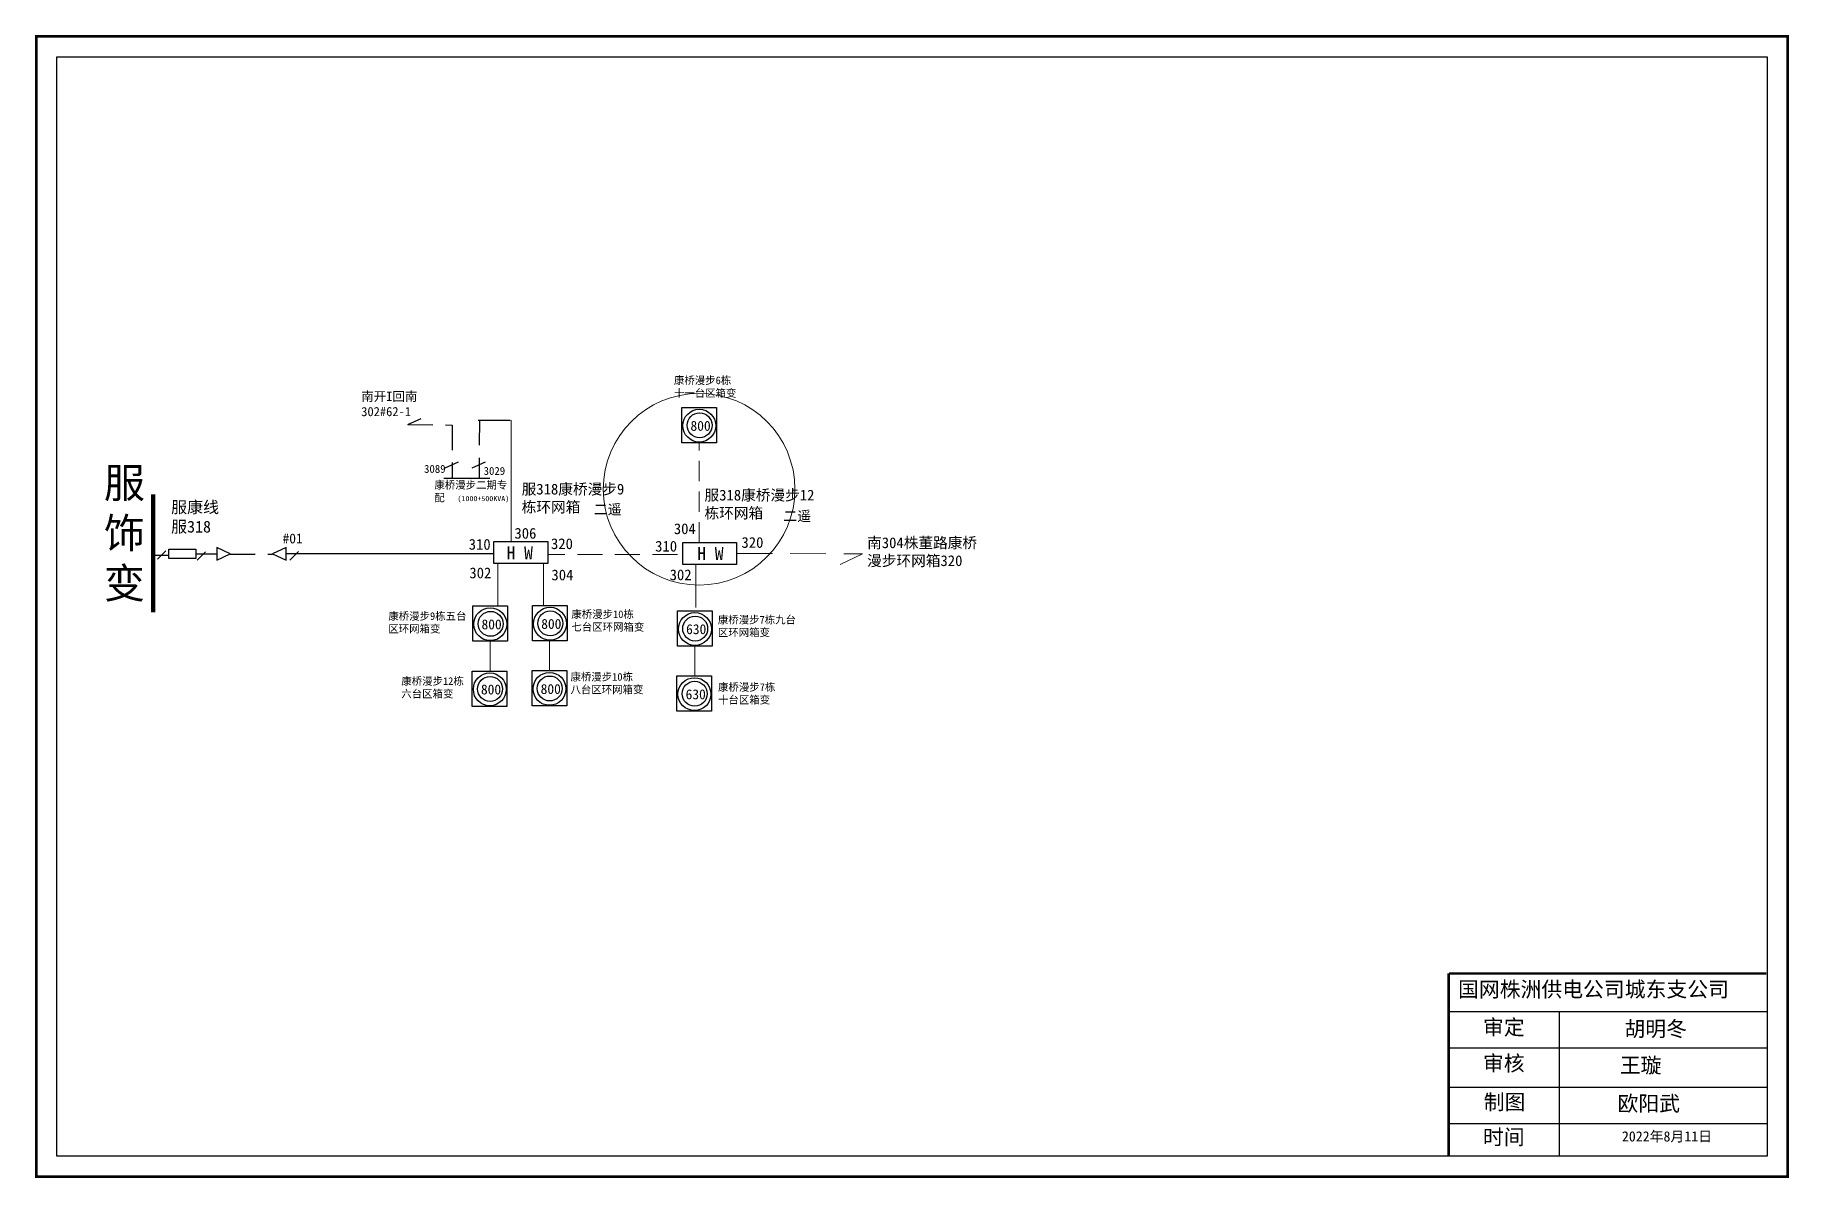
# Model space of a CAD drawing. Extents: x 0 to 344, y 0 to 224.
import ezdxf

# ---------------------------------------------------------------- set-up
doc = ezdxf.new("R2010")
doc.units = 0
doc.header["$LTSCALE"] = 0.774411
doc.linetypes.add('ACAD_ISO02W100', pattern=[15, 12, -3])
doc.linetypes.add('DASHED2', pattern=[9.525, 6.35, -3.175])
doc.layers.get('0').update_dxf_attribs({"linetype": 'CONTINUOUS'})
doc.styles.add('宋体_txtstyle_0.00_0_0', font='')
doc.styles.add('宋体_txtstyle_1.00_0_0', font='SIMSUN.TTC', dxfattribs={"height": 1})
doc.styles.add('宋体_txtstyle_1.50_0_0', font='SIMSUN.TTC', dxfattribs={"height": 1.5})
doc.styles.add('宋体_txtstyle_2.00_0_0', font='', dxfattribs={"height": 2})
doc.styles.add('宋体_txtstyle_2.11_0_0', font='SIMSUN.TTC', dxfattribs={"height": 2.112384})
doc.styles.add('宋体_txtstyle_2.30_0_0', font='', dxfattribs={"height": 2.3})
doc.styles.add('宋体_txtstyle_2.53_0_0', font='SIMSUN.TTC', dxfattribs={"height": 2.534861})
doc.styles.add('宋体_txtstyle_3.00_0_0', font='', dxfattribs={"height": 3})
doc.styles.get('宋体_txtstyle_0.00_0_0').set_extended_font_data('宋体')
doc.styles.get('宋体_txtstyle_2.00_0_0').set_extended_font_data('宋体')
doc.styles.get('宋体_txtstyle_2.30_0_0').set_extended_font_data('宋体')
doc.styles.get('宋体_txtstyle_3.00_0_0').set_extended_font_data('宋体')

msp = doc.modelspace()

# ---------------------------------------------------------------- linework, layer by layer
at = {"color": 0, "linetype": 'Continuous'}
for p, q in [((73.05, 147.62), (75.69, 148.8)), ((80.36, 139.12), (82.99, 140.28)), ((85.67, 139.1), (88.3, 140.27)), ((80.13, 137.07), (89.16, 137.07))]:
    msp.add_line(p, q, dxfattribs=at)
at = {"color": 7, "linetype": 'Continuous'}
for p, q in [((93.18, 148.38), (86.85, 148.38)), ((49.14, 122.28), (89.93, 122.29))]:
    msp.add_line(p, q, dxfattribs=at)
at = {"color": 0, "linetype": 'DASHED2'}
for p, q in [((87.12, 148.47), (87.05, 137.07)), ((73.05, 147.62), (81.74, 147.52)), ((81.74, 147.52), (81.74, 137.18))]:
    msp.add_line(p, q, dxfattribs=at)
at = {"color": 7, "linetype": 'Continuous', "lineweight": 0, "ltscale": 1.093969}
msp.add_line((93.37, 148.47), (93.37, 124.66), dxfattribs=at)
at = {"color": 7, "linetype": 'DASHED2', "lineweight": 0, "ltscale": 0.814463}
msp.add_line((130.27, 124.46), (130.27, 143.92), dxfattribs=at)
at = {"linetype": 'ACAD_ISO02W100'}
msp.add_line((26.05, 121.91), (23.44, 121.92), dxfattribs=at)
at = {"linetype": 'Continuous'}
for p, q in [((25.54, 122.83), (23.87, 121.16)), ((31.45, 122.2), (35.38, 122.2)), ((33.34, 122.63), (31.67, 120.96)), ((38.16, 122.22), (35.53, 123.47)), ((35.53, 123.35), (35.53, 120.96)), ((35.53, 120.96), (38.16, 122.22)), ((49.14, 123.47), (46.5, 122.22)), ((46.5, 122.22), (49.14, 120.96)), ((49.14, 121.09), (49.14, 123.47)), ((51.57, 122.67), (49.9, 121)), ((277.52, 32.3), (339.89, 32.3)), ((299.17, 32.29), (299.17, 3.96)), ((277.52, 25.19), (339.89, 25.19)), ((277.52, 17.44), (339.89, 17.44)), ((277.52, 10.34), (339.89, 10.34))]:
    msp.add_line(p, q, dxfattribs=at)
at = {"color": 7, "linetype": 'DASHED2'}
msp.add_line((38.16, 122.15), (46.45, 122.15), dxfattribs=at)
at = {"color": 7, "linetype": 'DASHED2', "lineweight": 0, "ltscale": 0.998439}
msp.add_line((126.01, 122.07), (100.59, 122.07), dxfattribs=at)
at = {"color": 7, "linetype": 'DASHED2', "lineweight": 0, "ltscale": 1.426667}
msp.add_line((137.63, 122.29), (162.36, 122.23), dxfattribs=at)
at = {"color": 7, "linetype": 'Continuous', "lineweight": 0, "ltscale": 1.426667}
msp.add_line((162.36, 122.23), (158, 120.1), dxfattribs=at)
at = {"color": 7, "linetype": 'Continuous', "lineweight": 0, "ltscale": 0.713689}
for p, q in [((90.75, 120.31), (90.75, 111.99)), ((99.73, 120.31), (99.73, 112.08)), ((129.61, 119.97), (129.61, 111.65))]:
    msp.add_line(p, q, dxfattribs=at)
at = {"color": 7, "linetype": 'Continuous', "lineweight": 0, "ltscale": 0.660823}
for p, q in [((89.23, 105.04), (89.23, 99.2)), ((100.87, 105.15), (100.87, 99.31)), ((129.42, 104.09), (129.42, 98.25))]:
    msp.add_line(p, q, dxfattribs=at)
at = {"linetype": 'Continuous', "const_width": 0.5}
msp.add_lwpolyline([(0.09, 223.86), (344.06, 223.86), (344.06, -0.11), (0.09, -0.11)], close=True, dxfattribs=at)
at = {"linetype": 'Continuous'}
for points in [[(4.13, 219.81), (340.02, 219.81), (340.02, 3.94), (4.13, 3.94)], [(89.97, 124.66), (100.53, 124.66), (100.53, 120.31), (89.97, 120.31)], [(127.07, 124.46), (137.63, 124.46), (137.63, 120.11), (127.07, 120.11)], [(26.14, 123.16), (31.42, 123.16), (31.42, 121.28), (26.14, 121.28)]]:
    msp.add_lwpolyline(points, close=True, dxfattribs=at)
at = {"color": 0, "linetype": 'Continuous'}
for points in [[(126.87, 150.98), (133.67, 150.98), (133.67, 144.03), (126.87, 144.03)], [(85.82, 111.99), (92.63, 111.99), (92.63, 105.04), (85.82, 105.04)], [(97.55, 112.08), (104.36, 112.08), (104.36, 105.13), (97.55, 105.13)], [(126.02, 111.04), (132.82, 111.04), (132.82, 104.09), (126.02, 104.09)], [(85.72, 99.2), (92.52, 99.2), (92.52, 92.25), (85.72, 92.25)], [(97.45, 99.29), (104.25, 99.29), (104.25, 92.34), (97.45, 92.34)], [(125.91, 98.25), (132.72, 98.25), (132.72, 91.3), (125.91, 91.3)]]:
    msp.add_lwpolyline(points, close=True, dxfattribs=at)
at = {"linetype": 'Continuous'}
for points, const_width in [([(23.03, 133.88), (23.03, 110.73)], 0.845), ([(277.48, 39.8), (277.48, 4.07)], 0.5), ([(277.52, 39.8), (339.89, 39.8)], 0.5)]:
    msp.add_lwpolyline(points, dxfattribs=dict(at, const_width=const_width))
at = {"color": 12, "linetype": 'Continuous', "lineweight": 0, "ltscale": 0.92385, "true_color": 0xc00000}
msp.add_circle((130.27, 134.91), 18.82, dxfattribs=at)
at = {"color": 7}
for centre in [(130.3, 147.39), (89.25, 108.4), (100.98, 108.49), (129.44, 107.45), (89.15, 95.61), (100.88, 95.7), (129.34, 94.66)]:
    msp.add_circle(centre, 3.23, dxfattribs=at)
at = {"color": 7, "linetype": 'Continuous'}
for centre in [(130.35, 147.46), (89.3, 108.47), (101.03, 108.56), (129.49, 107.53), (89.2, 95.68), (100.93, 95.77), (129.39, 94.74)]:
    msp.add_circle(centre, 2.45, dxfattribs=at)

# ---------------------------------------------------------------- texts
at = {"color": 7, "linetype": 'DASHED2', "lineweight": 0, "ltscale": 0.814463, "insert": (125.32, 157.04), "char_height": 1.5, "attachment_point": 1, "style": '宋体_txtstyle_1.50_0_0'}
msp.add_mtext('康桥漫步6栋^M^J十一台区箱变', dxfattribs=at)
at = {"color": 7, "attachment_point": 1}
for s, insert, char_height, width, style in [('{\\fSimSun|b0|i0|c134|p2;南开I回南302#62-1}', (63.9, 154.05), 1.7955, 12.5759, '宋体_txtstyle_0.00_0_0'), ('康桥漫步二期专配', (78.27, 136.5), 1.5, 14.7952, '宋体_txtstyle_1.50_0_0'), ('服318康桥漫步9栋环网箱', (95.41, 135.99), 2.1124, 21.6659, '宋体_txtstyle_2.11_0_0'), ('服318康桥漫步12栋环网箱', (131.32, 134.81), 2.1124, 21.6659, '宋体_txtstyle_2.11_0_0'), ('304', (125.3, 128.2), 2.112, 12.3966, '宋体_txtstyle_0.00_0_0'), ('310', (85.01, 125.14), 2.112, 12.3966, '宋体_txtstyle_0.00_0_0'), ('306', (93.99, 127.31), 2.112, 12.3966, '宋体_txtstyle_0.00_0_0'), ('320', (101.17, 125.26), 2.112, 12.3966, '宋体_txtstyle_0.00_0_0'), ('310', (121.63, 124.77), 2.112, 12.3966, '宋体_txtstyle_0.00_0_0'), ('320', (138.58, 125.51), 2.112, 12.3966, '宋体_txtstyle_0.00_0_0'), ('H W', (92.44, 123.68), 2.535, 13.0067, '宋体_txtstyle_2.53_0_0'), ('H W', (129.89, 123.55), 2.535, 13.0067, '宋体_txtstyle_2.53_0_0'), ('302', (85.14, 119.53), 2.112, 12.3966, '宋体_txtstyle_0.00_0_0'), ('304', (101.26, 119.13), 2.112, 12.3966, '宋体_txtstyle_0.00_0_0'), ('302', (124.48, 119.15), 2.112, 12.3966, '宋体_txtstyle_0.00_0_0'), ('康桥漫步9栋五台区环网箱变', (69.22, 110.74), 1.5, 15.8692, '宋体_txtstyle_1.50_0_0'), ('康桥漫步10栋^M^J七台区环网箱变', (105.17, 111.1), 1.5, 21.6659, '宋体_txtstyle_1.50_0_0'), ('康桥漫步7栋九台区环网箱变', (133.95, 110.02), 1.5, 15.8692, '宋体_txtstyle_1.50_0_0'), ('康桥漫步12栋^M^J六台区箱变', (71.77, 97.97), 1.5, 21.6659, '宋体_txtstyle_1.50_0_0'), ('康桥漫步10栋^M^J八台区环网箱变', (105, 98.81), 1.5, 21.6659, '宋体_txtstyle_1.50_0_0'), ('康桥漫步7栋^M^J十台区箱变', (133.98, 96.79), 1.5, 21.6659, '宋体_txtstyle_1.50_0_0')]:
    msp.add_mtext(s, dxfattribs=dict(at, insert=insert, char_height=char_height, width=width, style=style))
at = {"attachment_point": 1}
for s, insert, char_height, width, style in [('800', (128.57, 148.33), 1.943, 4.0876, '宋体_txtstyle_0.00_0_0'), ('3089', (76.24, 139.68), 1.555, 3.2701, '宋体_txtstyle_0.00_0_0'), ('3029', (87.94, 139.28), 1.555, 3.2701, '宋体_txtstyle_0.00_0_0'), ('(1000+500KVA)', (82.8, 133.57), 1, 4.0876, '宋体_txtstyle_1.00_0_0'), ('800', (87.52, 109.34), 1.943, 4.0876, '宋体_txtstyle_0.00_0_0'), ('800', (99.25, 109.43), 1.943, 4.0876, '宋体_txtstyle_0.00_0_0'), ('630', (127.71, 108.39), 1.943, 4.0876, '宋体_txtstyle_0.00_0_0'), ('800', (87.41, 96.55), 1.943, 4.0876, '宋体_txtstyle_0.00_0_0'), ('800', (99.14, 96.64), 1.943, 4.0876, '宋体_txtstyle_0.00_0_0'), ('630', (127.61, 95.6), 1.943, 4.0876, '宋体_txtstyle_0.00_0_0')]:
    msp.add_mtext(s, dxfattribs=dict(at, insert=insert, char_height=char_height, width=width, style=style))
at = {"linetype": 'Continuous', "attachment_point": 1}
for s, insert, char_height, width, style in [('服饰变', (13.35, 139.13), 5.915, 10.2819, '宋体_txtstyle_0.00_0_0'), ('服康线服318', (26.56, 132.54), 2.3, 11.7159, '宋体_txtstyle_2.30_0_0'), ('#01', (48.44, 126.21), 1.943, 17.8965, '宋体_txtstyle_0.00_0_0'), ('国网株洲供电公司城东支公司', (279.33, 38.19), 3, 82.0179, '宋体_txtstyle_3.00_0_0'), ('审定', (284.22, 30.74), 3, 23.4615, '宋体_txtstyle_0.00_0_0'), ('胡明冬', (312.01, 30.43), 3, 23.4615, '宋体_txtstyle_3.00_0_0'), ('审核', (284.22, 23.67), 3, 23.4615, '宋体_txtstyle_0.00_0_0'), ('{\\fSimSun|b0|i0|c134|p2;王璇}', (311.1, 23.27), 3, 33.0539, '宋体_txtstyle_0.00_0_0'), ('制图', (284.38, 16.05), 3, 23.4615, '宋体_txtstyle_0.00_0_0'), ('欧阳武', (310.64, 15.76), 3, 40.7, '宋体_txtstyle_3.00_0_0'), ('时间', (284.22, 9.17), 3, 23.4615, '宋体_txtstyle_0.00_0_0'), ('2022年8月11日', (311.51, 8.8), 2, 25.8755, '宋体_txtstyle_2.00_0_0')]:
    msp.add_mtext(s, dxfattribs=dict(at, insert=insert, char_height=char_height, width=width, style=style))
at = {"color": 4, "true_color": 0x00ffff, "char_height": 2, "width": 13.0067, "attachment_point": 1, "style": '宋体_txtstyle_2.00_0_0'}
for insert in [(109.58, 131.95), (146.8, 130.64)]:
    msp.add_mtext('二遥', dxfattribs=dict(at, insert=insert))
at = {"color": 1, "true_color": 0xff0000, "insert": (163.26, 125.45), "char_height": 2.1124, "width": 21.6659, "attachment_point": 1, "style": '宋体_txtstyle_2.11_0_0'}
msp.add_mtext('南304株董路康桥漫步环网箱320', dxfattribs=at)

doc.saveas('drawing.dxf')
